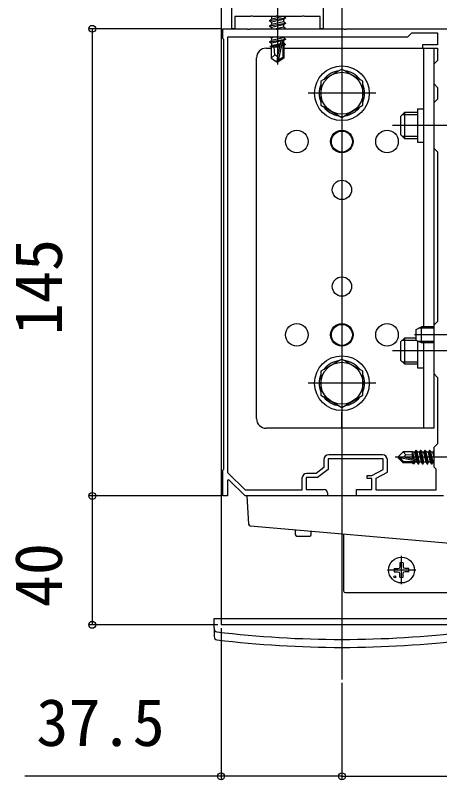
# Model space of a CAD drawing. Units: millimetres, scale not verified. Extents: x -875 to 875, y -1303 to 1296.
# Drawn here: x -538.9 to -407.1, y 289 to 526.3 of the extents above; entities that cross this region are included whole.
import ezdxf
from ezdxf.enums import TextEntityAlignment as Align

# ---------------------------------------------------------------- set-up
doc = ezdxf.new("R2010")
doc.units = ezdxf.units.MM
doc.header["$LTSCALE"] = 8
for name, color, linetype in [('0-2_YKK_11', 7, 'Continuous'), ('0-4_YKK_12', 2, 'Continuous'), ('0-5_YKK_13', 4, 'Continuous'), ('0-6_YKK_D', 6, 'Continuous')]:
    doc.layers.add(name, color=color, linetype=linetype)
doc.styles.add('ＭＳ ゴシック', font='')
doc.styles.get('ＭＳ ゴシック').set_extended_font_data('MS Gothic')

msp = doc.modelspace()

# ---------------------------------------------------------------- linework, layer by layer
at = {"layer": '0-2_YKK_11'}
for p, q in [((-424.9, 389.914), (-441.6, 389.914)), ((-448.6, 379.114), (-443, 379.114))]:
    msp.add_line(p, q, dxfattribs=at)
for points in [[(-443.3, 528.614), (-443.3, 522.114), (-444.3, 522.114), (-444.3, 525.914), (-448.98, 525.914), (-449.24, 526.064), (-449.76, 526.064), (-450.02, 525.914), (-456.98, 525.914), (-457.24, 526.064), (-457.5, 526.214), (-457.76, 526.064), (-458.02, 525.914), (-464.98, 525.914), (-465.24, 526.064), (-465.76, 526.064), (-466.02, 525.914), (-470.7, 525.914), (-470.7, 522.114), (-471.7, 522.114), (-471.7, 528.614)], [(-474.2, 385.414), (-474.2, 518.814), (-474.5, 519.114), (-474.5, 522.114), (-466.958, 522.114), (-466.775, 521.994), (-466.225, 521.994), (-466.042, 522.114), (-457.958, 522.114), (-457.775, 521.994), (-457.225, 521.994), (-457.042, 522.114), (-436.958, 522.114), (-436.775, 521.994), (-436.225, 521.994), (-436.042, 522.114), (-402.5, 522.114)], [(-472.9, 384.257), (-472.9, 519.614), (-417, 519.614), (-415.8, 520.814), (-407.8, 520.814), (-407.8, 517.114), (-412.5, 517.114), (-412.5, 516.114), (-407.8, 516.114), (-407.8, 512.314), (-409, 511.114), (-409, 505.114), (-407.8, 503.914), (-407.8, 500.314), (-409, 499.114), (-409, 485.114), (-407.8, 483.914), (-407.8, 431.314), (-409, 430.114), (-409, 415.114), (-407.8, 413.914), (-407.8, 393.314), (-409, 392.114), (-409, 386.114), (-408.4, 385.514), (-408.4, 378.914), (-426.9, 378.914), (-426.9, 382.641), (-423.4, 384.541), (-423.4, 388.414)], [(-406.5, 377.114), (-433, 377.114), (-433, 379.114), (-428.2, 379.114), (-428.2, 382.514), (-429.7, 382.514), (-429.7, 383.414), (-428.2, 383.414), (-424.7, 385.314), (-424.7, 388.614), (-441.8, 388.614), (-441.8, 385.314), (-445.1, 382.814), (-448.6, 382.814), (-448.6, 379.114)], [(-443.1, 388.414), (-443.1, 385.96), (-445.537, 384.114), (-448.4, 384.114)], [(-442, 378.114), (-442, 377.114), (-467.5, 377.114), (-472.632, 382.168), (-473, 382.014), (-473, 377.114), (-474.5, 377.114), (-474.5, 385.114), (-474.2, 385.414)], [(-449.9, 382.614), (-449.9, 378.914), (-467.475, 378.914), (-472.9, 384.257)]]:
    msp.add_lwpolyline(points, dxfattribs=at)
for centre, radius, start, end in [((-441.6, 388.414), 1.5, 90.00001, 179.99999), ((-424.9, 388.414), 1.5, 0.00001, 89.99999), ((-448.4, 382.614), 1.5, 90.00001, 179.99999), ((-443, 378.114), 1, 0.00001, 89.99999)]:
    msp.add_arc(centre, radius, start, end, dxfattribs=at)
at = {"layer": '0-4_YKK_12'}
for p, q in [((-437.5, 974.114), (-437.5, 320.114)), ((-475, 955.114), (-475, 337.114))]:
    msp.add_line(p, q, dxfattribs=at)
msp.add_lwpolyline([(-400, 377.114), (-400, 347.114), (-400, 337.114), (-475, 337.114)], dxfattribs=at)
at = {"layer": '0-5_YKK_13'}
for p, q in [((-457.5, 532.058), (-457.5, 510.985)), ((-459.972, 524.701), (-455.028, 525.525)), ((-455.028, 525.408), (-459.972, 524.584)), ((-459.972, 524.701), (-459.324, 525.075)), ((-459.972, 524.701), (-459.972, 524.584)), ((-459.972, 524.584), (-459.324, 524.21)), ((-459.422, 525.914), (-459.324, 525.858)), ((-459.324, 525.858), (-459.137, 525.914)), ((-455.676, 525.899), (-459.324, 525.075)), ((-459.324, 525.858), (-459.324, 525.075)), ((-455.676, 525.034), (-459.324, 524.21)), ((-455.676, 525.914), (-455.676, 525.899)), ((-455.028, 525.525), (-455.676, 525.899)), ((-455.028, 525.408), (-455.676, 525.034)), ((-455.676, 525.034), (-455.676, 524.251)), ((-455.028, 525.525), (-455.028, 525.408)), ((-459.972, 523.053), (-455.028, 523.877)), ((-455.028, 523.76), (-459.972, 522.936)), ((-459.972, 523.053), (-459.324, 523.427)), ((-459.972, 523.053), (-459.972, 522.936)), ((-459.972, 522.936), (-459.324, 522.562)), ((-455.676, 524.251), (-459.324, 523.427)), ((-459.324, 524.21), (-459.324, 523.427)), ((-459.324, 522.562), (-459.324, 522.114)), ((-455.676, 522.603), (-457.892, 522.103)), ((-455.72, 522.114), (-455.028, 522.23)), ((-455.028, 523.877), (-455.676, 524.251)), ((-455.676, 523.386), (-455.676, 522.603)), ((-455.028, 522.23), (-455.676, 522.603)), ((-455.028, 523.877), (-455.028, 523.76)), ((-455.028, 522.23), (-455.028, 522.112)), ((-457.517, 521.815), (-457.387, 521.836)), ((-459.972, 518.11), (-455.028, 518.934)), ((-455.028, 518.816), (-459.972, 517.992)), ((-459.972, 518.11), (-459.324, 518.484)), ((-459.972, 518.11), (-459.972, 517.992)), ((-459.972, 517.992), (-459.324, 517.618)), ((-459.927, 519.614), (-459.324, 519.266)), ((-457.783, 519.614), (-459.324, 519.266)), ((-455.676, 519.308), (-459.324, 518.484)), ((-459.324, 519.266), (-459.324, 518.484)), ((-456.435, 518.271), (-459.324, 517.618)), ((-459.324, 517.618), (-459.324, 516.836)), ((-456.622, 517.446), (-459.324, 516.836)), ((-456.429, 518.294), (-457.5, 513.586)), ((-455.919, 518.416), (-457.323, 512.239)), ((-455.676, 517.66), (-455.856, 517.619)), ((-455.146, 517.354), (-455.852, 517.238)), ((-455.676, 519.614), (-455.676, 519.308)), ((-455.028, 518.934), (-455.676, 519.308)), ((-455.676, 518.442), (-455.676, 517.66)), ((-455.146, 517.354), (-455.676, 517.66)), ((-455.146, 517.354), (-455.146, 517.1)), ((-455.028, 518.934), (-455.028, 518.816)), ((-461, 516.114), (-459.501, 516.114)), ((-456.702, 517.098), (-459.736, 516.598)), ((-459.736, 516.598), (-459.324, 516.836)), ((-459.501, 516.487), (-459.736, 516.598)), ((-459.501, 516.487), (-459.501, 513.043)), ((-456.859, 516.403), (-459.501, 516.403)), ((-456.773, 516.784), (-458.734, 516.403)), ((-455.146, 517.1), (-455.852, 516.963)), ((-455.499, 516.403), (-455.852, 516.403)), ((-455.499, 516.896), (-455.499, 513.043)), ((-455.499, 516.114), (-409, 516.114)), ((-437.5, 516.114), (-437.5, 511.114)), ((-412.2, 516.114), (-412.2, 429.614)), ((-409, 516.114), (-409, 398.114)), ((-464, 401.114), (-464, 513.114)), ((-458.324, 514.049), (-459.501, 513.043)), ((-459.501, 513.043), (-457.677, 511.813)), ((-457.5, 513.586), (-457.677, 511.813)), ((-457.5, 513.586), (-457.5, 511.813)), ((-455.499, 513.043), (-457.323, 511.813)), ((-455.499, 513.043), (-455.852, 513.231)), ((-437.5, 512.614), (-437.5, 491.614)), ((-457.677, 511.813), (-457.323, 511.813)), ((-457.323, 512.239), (-457.323, 511.813)), ((-427, 502.114), (-448, 502.114)), ((-419.3, 494.914), (-418.1, 496.114)), ((-414, 496.114), (-418.1, 496.114)), ((-418.1, 496.114), (-418.1, 488.114)), ((-414, 497.314), (-414, 486.914)), ((-414, 497.314), (-412.2, 497.314)), ((-419.3, 494.914), (-419.3, 489.314)), ((-418.748, 495.466), (-414, 495.466)), ((-395.3, 492.114), (-421.8, 492.114)), ((-419.3, 489.314), (-418.1, 488.114)), ((-418.748, 488.762), (-414, 488.762)), ((-418.1, 488.114), (-414, 488.114)), ((-414, 486.914), (-412.2, 486.914)), ((-414.5, 428.814), (-412.8, 429.614)), ((-409, 429.614), (-412.8, 429.614)), ((-412.8, 424.614), (-412.8, 429.614)), ((-401, 427.114), (-415, 427.114)), ((-414.5, 425.414), (-414.5, 428.814)), ((-409, 429.181), (-413.72, 429.181)), ((-419.3, 424.914), (-418.1, 426.114)), ((-419.3, 424.914), (-419.3, 419.314)), ((-418.748, 425.466), (-414.5, 425.466)), ((-414.5, 426.114), (-418.1, 426.114)), ((-418.1, 426.114), (-418.1, 418.114)), ((-412.8, 424.614), (-414.5, 425.414)), ((-414, 425.179), (-414, 416.914)), ((-409, 425.047), (-413.72, 425.047)), ((-437.5, 422.614), (-437.5, 401.614)), ((-409, 424.614), (-412.8, 424.614)), ((-412.2, 424.614), (-412.2, 398.114)), ((-395.3, 422.114), (-421.8, 422.114)), ((-419.3, 419.314), (-418.1, 418.114)), ((-418.748, 418.762), (-414, 418.762)), ((-418.1, 418.114), (-414, 418.114)), ((-414, 416.914), (-412.2, 416.914)), ((-427, 412.114), (-448, 412.114)), ((-437.5, 398.114), (-437.5, 403.114)), ((-409, 398.114), (-461, 398.114)), ((-420, 389.264), (-418.45, 390.814)), ((-420, 389.264), (-420, 388.964)), ((-418.378, 389.114), (-420, 389.264)), ((-415.6, 390.814), (-418.45, 390.814)), ((-417.647, 389.857), (-418.45, 390.814)), ((-415.6, 390.814), (-415.532, 390.664)), ((-415.6, 388.538), (-415.6, 390.814)), ((-415.317, 388.479), (-415.6, 390.197)), ((-414.868, 390.664), (-415.532, 390.664)), ((-415.025, 388.419), (-415.532, 390.664)), ((-414.55, 391.214), (-414.868, 390.664)), ((-414.328, 388.274), (-414.868, 390.664)), ((-414.05, 388.217), (-414.55, 391.214)), ((-414.45, 391.214), (-414.55, 391.214)), ((-414.45, 391.214), (-413.946, 388.189)), ((-414.45, 391.214), (-414.132, 390.664)), ((-413.432, 387.564), (-414.132, 390.664)), ((-413.468, 390.664), (-414.132, 390.664)), ((-413.15, 391.214), (-413.468, 390.664)), ((-412.45, 387.014), (-413.15, 391.214)), ((-413.05, 391.214), (-413.15, 391.214)), ((-413.05, 391.214), (-412.35, 387.014)), ((-413.05, 391.214), (-412.732, 390.664)), ((-412.032, 387.564), (-412.732, 390.664)), ((-412.068, 390.664), (-412.732, 390.664)), ((-411.75, 391.214), (-412.068, 390.664)), ((-411.05, 387.014), (-411.75, 391.214)), ((-411.65, 391.214), (-411.75, 391.214)), ((-411.65, 391.214), (-410.95, 387.014)), ((-411.65, 391.214), (-411.332, 390.664)), ((-410.632, 387.564), (-411.332, 390.664)), ((-410.668, 390.664), (-411.332, 390.664)), ((-410.35, 391.214), (-410.668, 390.664)), ((-409.65, 387.014), (-410.35, 391.214)), ((-410.25, 391.214), (-410.35, 391.214)), ((-410.25, 391.214), (-409.55, 387.014)), ((-410.25, 391.214), (-409.932, 390.664)), ((-409.232, 387.564), (-409.932, 390.664)), ((-409.268, 390.664), (-409.932, 390.664)), ((-409, 391.128), (-409.268, 390.664)), ((-409, 389.479), (-409.268, 390.664)), ((-400.1, 389.114), (-421, 389.114)), ((-418.378, 389.114), (-420, 389.114)), ((-419.576, 388.964), (-420, 388.964)), ((-420, 388.964), (-418.45, 387.414)), ((-418.326, 387.714), (-419.576, 388.964)), ((-413.877, 387.782), (-419.576, 388.964)), ((-415.481, 387.414), (-418.45, 387.414)), ((-413.993, 388.205), (-418.378, 389.114)), ((-414.048, 387.714), (-418.326, 387.714)), ((-415.584, 388.535), (-415.6, 388.619)), ((-415.6, 387.414), (-415.6, 387.714)), ((-415.308, 387.114), (-415.481, 387.414)), ((-415.308, 387.114), (-415.424, 387.714)), ((-415.092, 387.114), (-415.308, 387.114)), ((-415.092, 387.114), (-415.191, 387.714)), ((-415.092, 387.114), (-414.832, 387.564)), ((-414.832, 387.564), (-414.867, 387.718)), ((-414.168, 387.564), (-414.832, 387.564)), ((-413.85, 387.014), (-413.969, 387.727)), ((-413.878, 387.782), (-413.75, 387.014)), ((-413.75, 387.014), (-413.85, 387.014)), ((-413.75, 387.014), (-413.432, 387.564)), ((-412.768, 387.564), (-413.432, 387.564)), ((-412.35, 387.014), (-412.45, 387.014)), ((-412.35, 387.014), (-412.032, 387.564)), ((-411.368, 387.564), (-412.032, 387.564)), ((-410.95, 387.014), (-411.05, 387.014)), ((-410.95, 387.014), (-410.632, 387.564)), ((-409.968, 387.564), (-410.632, 387.564)), ((-409.55, 387.014), (-409.65, 387.014)), ((-409.55, 387.014), (-409.232, 387.564)), ((-409, 387.564), (-409.232, 387.564)), ((-467, 377.114), (-466.464, 368.357)), ((-466.501, 377.114), (-467, 377.114)), ((-406, 377.114), (-466.501, 377.114)), ((-466.009, 367.889), (-399.999, 362.114)), ((-452, 366.664), (-452, 365.164)), ((-447, 365.164), (-447, 366.226)), ((-451.5, 364.664), (-447.5, 364.664)), ((-437, 365.351), (-437, 347.614)), ((-419, 349.714), (-419, 358.514)), ((-419.5, 356.359), (-419.519, 355.251)), ((-418.5, 356.359), (-418.481, 355.251)), ((-414.6, 354.114), (-423.4, 354.114)), ((-421.245, 354.614), (-420.137, 354.634)), ((-421.245, 353.614), (-420.137, 353.595)), ((-420.137, 354.634), (-419.62, 354.734)), ((-420.137, 353.595), (-419.62, 353.494)), ((-419.519, 355.251), (-419.62, 354.734)), ((-418.481, 355.251), (-418.38, 354.734)), ((-417.863, 354.634), (-418.38, 354.734)), ((-417.863, 353.595), (-418.38, 353.494)), ((-416.755, 354.614), (-417.863, 354.634)), ((-416.755, 353.614), (-417.863, 353.595)), ((-419.519, 352.977), (-419.62, 353.494)), ((-419.5, 351.869), (-419.519, 352.977)), ((-418.5, 351.869), (-418.481, 352.977)), ((-418.481, 352.977), (-418.38, 353.494)), ((-436.5, 347.114), (-399.47, 347.114)), ((-477.2, 336.114), (-477.148, 339.114)), ((-477.148, 339.114), (-397.852, 339.114)), ((-477.2, 336.114), (-477.153, 333.447))]:
    msp.add_line(p, q, dxfattribs=at)
for points in [[(-455.028, 523.76), (-455.676, 523.386), (-459.324, 522.562)], [(-455.852, 518.23), (-455.852, 513.231), (-457.323, 512.239)], [(-455.028, 518.816), (-455.676, 518.442), (-455.901, 518.391)], [(-457.5, 513.459), (-458.324, 514.049), (-458.559, 516.403)], [(-455.146, 517.1), (-455.676, 516.794), (-455.852, 516.755)], [(-418.378, 389.114), (-417.647, 389.857), (-415.6, 390.014)], [(-412.45, 387.014), (-412.768, 387.564), (-413.468, 390.664)], [(-411.05, 387.014), (-411.368, 387.564), (-412.068, 390.664)], [(-409.65, 387.014), (-409.968, 387.564), (-410.668, 390.664)], [(-413.85, 387.014), (-414.168, 387.564), (-414.201, 387.714)]]:
    msp.add_lwpolyline(points, dxfattribs=at)
for points in [[(-437.5, 509.62), (-444, 505.867), (-444, 498.362), (-437.5, 494.609), (-431, 498.362), (-431, 505.867)], [(-437.5, 419.62), (-444, 415.867), (-444, 408.362), (-437.5, 404.609), (-431, 408.362), (-431, 415.867)]]:
    msp.add_lwpolyline(points, close=True, dxfattribs=at)
for centre, radius in [((-437.5, 502.114), 8.5), ((-437.5, 502.114), 6.5), ((-451.5, 487.114), 3.5), ((-437.5, 487.114), 3.5), ((-437.5, 487.114), 3.25), ((-423.5, 487.114), 3.5), ((-437.5, 472.114), 3), ((-437.5, 442.114), 3), ((-451.5, 427.114), 3.5), ((-437.5, 427.114), 3.5), ((-437.5, 427.114), 3.25), ((-423.5, 427.114), 3.5), ((-437.5, 412.114), 8.5), ((-437.5, 412.114), 6.5), ((-419, 354.114), 4), ((-421.121, 351.993), 0.3)]:
    msp.add_circle(centre, radius, dxfattribs=at)
for centre, radius, start, end in [((-456.144, 518.23), 0.292, 0, 167.19096), ((-461, 513.114), 3, 90, 180), ((-437.5, 502.114), 7.05, 97.21814, 142.78186), ((-437.5, 502.114), 7.05, 37.21814, 82.78186), ((-437.5, 502.114), 7.05, 157.21814, 202.78186), ((-437.5, 502.114), 7.05, 337.21814, 22.78186), ((-437.5, 502.114), 7.05, 217.21814, 262.78186), ((-437.5, 502.114), 7.05, 277.21814, 322.78186), ((-437.5, 412.114), 7.05, 97.21814, 142.78186), ((-437.5, 412.114), 7.05, 37.21814, 82.78186), ((-437.5, 412.114), 7.05, 157.21814, 202.78186), ((-437.5, 412.114), 7.05, 337.21814, 22.78186), ((-437.5, 412.114), 7.05, 217.21814, 262.78186), ((-437.5, 412.114), 7.05, 277.21814, 322.78186), ((-461, 401.114), 3, 180, 270), ((-414.048, 387.963), 0.248, 270, 77.19096), ((-465.965, 368.387), 0.5, 183.5, 265), ((-451.5, 365.164), 0.5, 180, 270), ((-447.5, 365.164), 0.5, 270, 0), ((-419, 354.114), 2.3, 77.44414, 102.55586), ((-419, 354.114), 2.3, 167.44414, 192.55586), ((-419, 354.114), 2.3, 347.44414, 12.55586), ((-419, 354.114), 2.3, 257.44414, 282.55586), ((-436.5, 347.614), 0.5, 180, 270), ((-476.197, 335.961), 1, 181, 262.97773), ((-437.5, 650.114), 317.528, 262.97773, 277.02227), ((-476.154, 333.465), 1, 181, 263.0403), ((-437.5, 650.114), 320, 263.0403, 276.9597)]:
    msp.add_arc(centre, radius, start, end, dxfattribs=at)
at = {"layer": '0-6_YKK_D'}
for p, q in [((-475.2, 522.114), (-516, 522.114)), ((-515, 522.114), (-515, 377.114)), ((-475.2, 377.114), (-516, 377.114)), ((-475.2, 377.114), (-516, 377.114)), ((-515, 377.114), (-515, 337.114)), ((-476, 337.114), (-516, 337.114)), ((-475, 336.114), (-475, 289.114)), ((-437.5, 319.114), (-437.5, 289.114)), ((-437.5, 319.114), (-437.5, 289.114))]:
    msp.add_line(p, q, dxfattribs=at)
for points in [[(-437.5, 290.114), (-475, 290.114), (-535.891, 290.114)], [(-437.5, 290.114), (-400, 290.114), (-339.109, 290.114)]]:
    msp.add_lwpolyline(points, dxfattribs=at)
for centre in [(-515, 522.114), (-515, 377.114), (-515, 377.114), (-515, 337.114), (-475, 290.114), (-437.5, 290.114), (-437.5, 290.114)]:
    msp.add_circle(centre, 1.075, dxfattribs=at)

# ---------------------------------------------------------------- texts
at = {"layer": '0-6_YKK_D', "style": 'ＭＳ ゴシック'}
for s, p in [('145', (-520, 427.001)), ('40', (-520, 342.569))]:
    msp.add_text(s, height=14.66, rotation=90, dxfattribs=at).set_placement(p, align=Align.BOTTOM_LEFT)
msp.add_text('37.5', height=14.66, dxfattribs=at).set_placement((-532.368, 295.114), align=Align.BOTTOM_LEFT)

doc.saveas('drawing.dxf')
